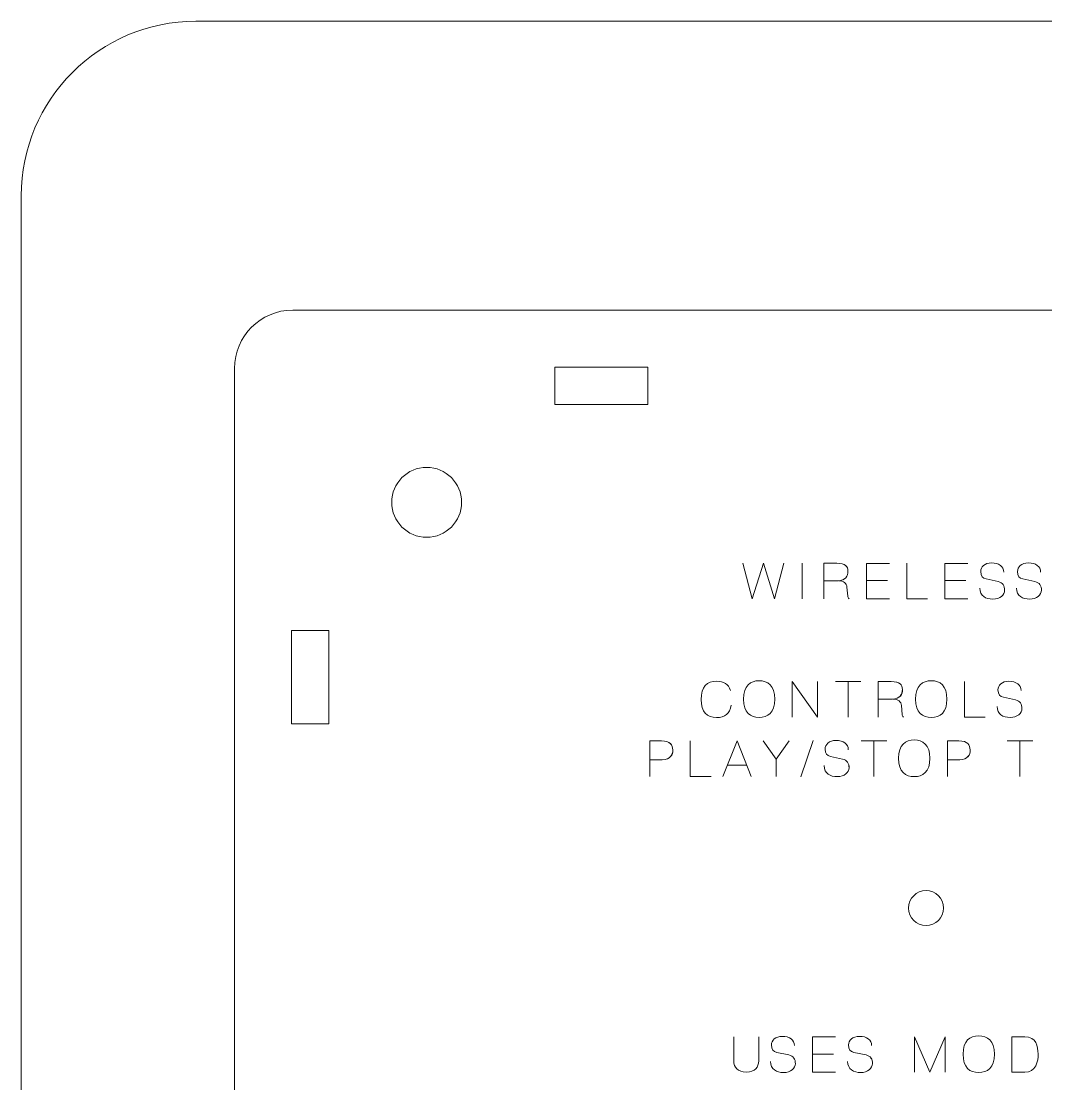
# Model space of a CAD drawing. Header units: inches. Extents: x 15 to 785, y -665 to -15.
# Drawn here: x 15 to 103, y -106.2 to -15 of the extents above; entities that cross this region are included whole.
import ezdxf

# ---------------------------------------------------------------- set-up
doc = ezdxf.new("R2010")
doc.units = ezdxf.units.IN
doc.header["$MEASUREMENT"] = 0
doc.layers.add('Layer 1', color=7, linetype='Continuous')

# ---------------------------------------------------------------- blocks, each defined once
blk = doc.blocks.new('block 2')
at = {"layer": 'Layer 1', "color": 179, "lineweight": 9, "true_color": 0x231f20}
blk.add_open_spline([(785, -570), (785, -578.284), (778.285, -585), (770.001, -585), (770.001, -585), (30.001, -585), (30.001, -585), (21.716, -585), (15.001, -578.284), (15.001, -570), (15.001, -570), (15.001, -30), (15.001, -30), (15.001, -21.716), (21.716, -15), (30.001, -15), (30.001, -15), (770.001, -15), (770.001, -15), (778.285, -15), (785, -21.716), (785, -30), (785, -30), (785, -570), (785, -570)], degree=3, knots=[0, 0, 0, 0, 1, 1, 1, 2, 2, 2, 3, 3, 3, 4, 4, 4, 5, 5, 5, 6, 6, 6, 7, 7, 7, 8, 8, 8, 8], dxfattribs=at)

msp = doc.modelspace()

# ---------------------------------------------------------------- linework, layer by layer
at = {"layer": 'Layer 1', "color": 179, "lineweight": 9, "true_color": 0x231f20}
for points in [[(60.812, -44.698), (68.813, -44.698), (68.813, -47.898), (60.812, -47.898), (60.812, -44.698)], [(38.212, -75.298), (38.212, -67.298), (41.413, -67.298), (41.413, -75.298), (38.212, -75.298)]]:
    msp.add_lwpolyline(points, dxfattribs=at)
at = {"layer": 'Layer 1', "color": 30, "lineweight": 9, "true_color": 0xf89725}
for points in [[(86.004, -74.742), (86.004, -71.691), (84.909, -71.691), (87.109, -71.691), (86.004, -71.691), (86.004, -74.742)], [(88.21, -79.822), (88.21, -76.771), (87.114, -76.771), (89.314, -76.771), (88.21, -76.771), (88.21, -79.822)], [(100.749, -79.822), (100.749, -76.771), (99.653, -76.771), (101.853, -76.771), (100.749, -76.771), (100.749, -79.822)]]:
    msp.add_lwpolyline(points, dxfattribs=at)
at = {"layer": 'Layer 1', "color": 179, "lineweight": 9, "true_color": 0x231f20}
for points, knots in [([(186.312, -187.797), (186.312, -187.797), (186.312, -44.798), (186.312, -44.798), (186.312, -42.037), (184.073, -39.798), (181.312, -39.798), (181.312, -39.798), (38.312, -39.798), (38.312, -39.798), (35.551, -39.798), (33.313, -42.037), (33.313, -44.798), (33.313, -44.798), (33.313, -187.797), (33.313, -187.797), (33.313, -190.558), (35.551, -192.798), (38.312, -192.798), (38.312, -192.798), (181.312, -192.798), (181.312, -192.798), (184.073, -192.798), (186.312, -190.558), (186.312, -187.797)], [0, 0, 0, 0, 1, 1, 1, 2, 2, 2, 3, 3, 3, 4, 4, 4, 5, 5, 5, 6, 6, 6, 7, 7, 7, 8, 8, 8, 8]), ([(49.812, -53.298), (51.469, -53.298), (52.812, -54.641), (52.812, -56.298), (52.812, -57.954), (51.469, -59.298), (49.812, -59.298), (48.156, -59.298), (46.812, -57.954), (46.812, -56.298), (46.812, -54.641), (48.156, -53.298), (49.812, -53.298)], [0, 0, 0, 0, 1, 1, 1, 2, 2, 2, 3, 3, 3, 4, 4, 4, 4]), ([(94.198, -91.126), (94.198, -90.298), (93.526, -89.626), (92.698, -89.626), (91.869, -89.626), (91.198, -90.298), (91.198, -91.126), (91.198, -91.954), (91.869, -92.626), (92.698, -92.626), (93.526, -92.626), (94.198, -91.954), (94.198, -91.126)], [0, 0, 0, 0, 1, 1, 1, 2, 2, 2, 3, 3, 3, 4, 4, 4, 4])]:
    msp.add_open_spline(points, degree=3, knots=knots, dxfattribs=at)
at = {"layer": 'Layer 1', "color": 30, "lineweight": 9, "true_color": 0xf89725}
for points, knots in [([(76.952, -61.532), (76.952, -61.532), (77.756, -64.582), (77.756, -64.582), (77.756, -64.582), (78.725, -61.532), (78.725, -61.532), (78.725, -61.532), (79.694, -64.582), (79.694, -64.582), (79.694, -64.582), (80.498, -61.532), (80.498, -61.532), (80.498, -61.532), (79.694, -64.582), (79.694, -64.582), (79.694, -64.582), (78.725, -61.532), (78.725, -61.532), (78.725, -61.532), (77.756, -64.582), (77.756, -64.582), (77.756, -64.582), (76.952, -61.532), (76.952, -61.532)], [0, 0, 0, 0, 1, 1, 1, 2, 2, 2, 3, 3, 3, 4, 4, 4, 5, 5, 5, 6, 6, 6, 7, 7, 7, 8, 8, 8, 8]), ([(82.045, -64.582), (82.045, -64.582), (82.045, -61.532), (82.045, -61.532), (82.045, -61.532), (82.045, -64.582), (82.045, -64.582)], [0, 0, 0, 0, 1, 1, 1, 2, 2, 2, 2]), ([(83.911, -64.582), (83.911, -64.582), (83.911, -61.532), (83.911, -61.532), (83.911, -61.532), (85.024, -61.532), (85.024, -61.532), (85.803, -61.532), (85.968, -61.798), (85.989, -62.209), (86.006, -62.619), (85.798, -63.025), (85.109, -63.025), (85.109, -63.025), (83.911, -63.025), (83.911, -63.025), (83.911, -63.025), (85.109, -63.025), (85.109, -63.025), (85.786, -63.025), (86.006, -62.619), (85.989, -62.209), (85.968, -61.798), (85.786, -61.532), (85.024, -61.532), (85.024, -61.532), (83.911, -61.532), (83.911, -61.532), (83.911, -61.532), (83.911, -64.582), (83.911, -64.582)], [0, 0, 0, 0, 1, 1, 1, 2, 2, 2, 3, 3, 3, 4, 4, 4, 5, 5, 5, 6, 6, 6, 7, 7, 7, 8, 8, 8, 9, 9, 9, 10, 10, 10, 10]), ([(87.582, -64.582), (87.582, -64.582), (87.582, -61.549), (87.582, -61.549), (87.582, -61.549), (89.554, -61.549), (89.554, -61.549), (89.554, -61.549), (87.582, -61.549), (87.582, -61.549), (87.582, -61.549), (87.582, -64.582), (87.582, -64.582), (87.582, -64.582), (89.554, -64.582), (89.554, -64.582), (89.554, -64.582), (87.582, -64.582), (87.582, -64.582)], [0, 0, 0, 0, 1, 1, 1, 2, 2, 2, 3, 3, 3, 4, 4, 4, 5, 5, 5, 6, 6, 6, 6]), ([(92.826, -64.582), (92.826, -64.582), (91.045, -64.582), (91.045, -64.582), (91.045, -64.582), (91.045, -61.532), (91.045, -61.532), (91.045, -61.532), (91.045, -64.582), (91.045, -64.582), (91.045, -64.582), (92.826, -64.582), (92.826, -64.582)], [0, 0, 0, 0, 1, 1, 1, 2, 2, 2, 3, 3, 3, 4, 4, 4, 4]), ([(96.276, -64.582), (96.276, -64.582), (94.304, -64.582), (94.304, -64.582), (94.304, -64.582), (94.304, -61.549), (94.304, -61.549), (94.304, -61.549), (96.276, -61.549), (96.276, -61.549), (96.276, -61.549), (94.304, -61.549), (94.304, -61.549), (94.304, -61.549), (94.304, -64.582), (94.304, -64.582), (94.304, -64.582), (96.276, -64.582), (96.276, -64.582)], [0, 0, 0, 0, 1, 1, 1, 2, 2, 2, 3, 3, 3, 4, 4, 4, 5, 5, 5, 6, 6, 6, 6]), ([(97.311, -63.66), (97.311, -64.337), (97.826, -64.608), (98.432, -64.608), (99.045, -64.608), (99.43, -64.223), (99.442, -63.846), (99.455, -63.474), (99.265, -63.178), (98.888, -63.097), (98.888, -63.097), (97.851, -62.873), (97.851, -62.873), (97.56, -62.809), (97.386, -62.64), (97.386, -62.243), (97.386, -61.845), (97.72, -61.502), (98.33, -61.502), (98.939, -61.502), (99.383, -61.79), (99.367, -62.293), (99.383, -61.79), (98.939, -61.502), (98.33, -61.502), (97.72, -61.502), (97.386, -61.845), (97.386, -62.243), (97.386, -62.64), (97.551, -62.805), (97.851, -62.873), (97.851, -62.873), (98.888, -63.097), (98.888, -63.097), (99.274, -63.178), (99.455, -63.474), (99.442, -63.846), (99.43, -64.223), (99.045, -64.608), (98.432, -64.608), (97.826, -64.608), (97.311, -64.337), (97.311, -63.66)], [0, 0, 0, 0, 1, 1, 1, 2, 2, 2, 3, 3, 3, 4, 4, 4, 5, 5, 5, 6, 6, 6, 7, 7, 7, 8, 8, 8, 9, 9, 9, 10, 10, 10, 11, 11, 11, 12, 12, 12, 13, 13, 13, 14, 14, 14, 14]), ([(100.472, -63.66), (100.472, -64.337), (100.988, -64.608), (101.593, -64.608), (102.207, -64.608), (102.593, -64.223), (102.605, -63.846), (102.618, -63.474), (102.427, -63.178), (102.051, -63.097), (102.051, -63.097), (101.014, -62.873), (101.014, -62.873), (100.722, -62.809), (100.548, -62.64), (100.548, -62.243), (100.548, -61.845), (100.882, -61.502), (101.492, -61.502), (102.101, -61.502), (102.546, -61.79), (102.529, -62.293), (102.546, -61.79), (102.101, -61.502), (101.492, -61.502), (100.882, -61.502), (100.548, -61.845), (100.548, -62.243), (100.548, -62.64), (100.714, -62.805), (101.014, -62.873), (101.014, -62.873), (102.051, -63.097), (102.051, -63.097), (102.436, -63.178), (102.618, -63.474), (102.605, -63.846), (102.593, -64.223), (102.207, -64.608), (101.593, -64.608), (100.988, -64.608), (100.472, -64.337), (100.472, -63.66)], [0, 0, 0, 0, 1, 1, 1, 2, 2, 2, 3, 3, 3, 4, 4, 4, 5, 5, 5, 6, 6, 6, 7, 7, 7, 8, 8, 8, 9, 9, 9, 10, 10, 10, 11, 11, 11, 12, 12, 12, 13, 13, 13, 14, 14, 14, 14]), ([(86.082, -64.582), (85.998, -64.523), (85.976, -64.405), (85.976, -64.354), (85.976, -64.354), (85.9, -63.584), (85.9, -63.584), (85.875, -63.254), (85.638, -63.025), (85.168, -63.025), (85.638, -63.025), (85.875, -63.254), (85.9, -63.584), (85.9, -63.584), (85.976, -64.354), (85.976, -64.354), (85.976, -64.405), (85.998, -64.523), (86.082, -64.582)], [0, 0, 0, 0, 1, 1, 1, 2, 2, 2, 3, 3, 3, 4, 4, 4, 5, 5, 5, 6, 6, 6, 6]), ([(87.582, -63.021), (87.582, -63.021), (89.384, -63.021), (89.384, -63.021), (89.384, -63.021), (87.582, -63.021), (87.582, -63.021)], [0, 0, 0, 0, 1, 1, 1, 2, 2, 2, 2]), ([(96.107, -63.021), (96.107, -63.021), (94.304, -63.021), (94.304, -63.021), (94.304, -63.021), (96.107, -63.021), (96.107, -63.021)], [0, 0, 0, 0, 1, 1, 1, 2, 2, 2, 2]), ([(75.975, -73.718), (75.839, -74.445), (75.4, -74.775), (74.706, -74.775), (73.864, -74.775), (73.386, -74.297), (73.386, -73.214), (73.386, -72.135), (73.864, -71.653), (74.706, -71.653), (75.307, -71.653), (75.721, -71.902), (75.908, -72.444), (75.721, -71.902), (75.307, -71.653), (74.706, -71.653), (73.864, -71.653), (73.386, -72.135), (73.386, -73.214), (73.386, -74.297), (73.864, -74.775), (74.706, -74.775), (75.4, -74.775), (75.839, -74.445), (75.975, -73.718)], [0, 0, 0, 0, 1, 1, 1, 2, 2, 2, 3, 3, 3, 4, 4, 4, 5, 5, 5, 6, 6, 6, 7, 7, 7, 8, 8, 8, 8]), ([(77.018, -73.193), (77.018, -72.025), (77.622, -71.611), (78.363, -71.611), (79.104, -71.611), (79.709, -72.025), (79.709, -73.193), (79.709, -74.361), (79.104, -74.767), (78.363, -74.767), (77.622, -74.767), (77.018, -74.361), (77.018, -73.193)], [0, 0, 0, 0, 1, 1, 1, 2, 2, 2, 3, 3, 3, 4, 4, 4, 4]), ([(77.018, -73.193), (77.018, -72.025), (77.622, -71.611), (78.363, -71.611), (79.104, -71.611), (79.709, -72.025), (79.709, -73.193), (79.709, -74.361), (79.104, -74.767), (78.363, -74.767), (77.622, -74.767), (77.018, -74.361), (77.018, -73.193)], [0, 0, 0, 0, 1, 1, 1, 2, 2, 2, 3, 3, 3, 4, 4, 4, 4]), ([(81.212, -74.742), (81.212, -74.742), (81.212, -71.691), (81.212, -71.691), (81.212, -71.691), (83.388, -74.742), (83.388, -74.742), (83.388, -74.742), (83.388, -71.691), (83.388, -71.691), (83.388, -71.691), (83.388, -74.742), (83.388, -74.742), (83.388, -74.742), (81.212, -71.691), (81.212, -71.691), (81.212, -71.691), (81.212, -74.742), (81.212, -74.742)], [0, 0, 0, 0, 1, 1, 1, 2, 2, 2, 3, 3, 3, 4, 4, 4, 5, 5, 5, 6, 6, 6, 6]), ([(88.587, -74.742), (88.587, -74.742), (88.587, -71.691), (88.587, -71.691), (88.587, -71.691), (89.7, -71.691), (89.7, -71.691), (90.478, -71.691), (90.644, -71.958), (90.664, -72.368), (90.681, -72.778), (90.474, -73.185), (89.784, -73.185), (89.784, -73.185), (88.587, -73.185), (88.587, -73.185), (88.587, -73.185), (89.784, -73.185), (89.784, -73.185), (90.462, -73.185), (90.681, -72.778), (90.664, -72.368), (90.644, -71.958), (90.462, -71.691), (89.7, -71.691), (89.7, -71.691), (88.587, -71.691), (88.587, -71.691), (88.587, -71.691), (88.587, -74.742), (88.587, -74.742)], [0, 0, 0, 0, 1, 1, 1, 2, 2, 2, 3, 3, 3, 4, 4, 4, 5, 5, 5, 6, 6, 6, 7, 7, 7, 8, 8, 8, 9, 9, 9, 10, 10, 10, 10]), ([(91.8, -73.193), (91.8, -72.025), (92.405, -71.611), (93.146, -71.611), (93.886, -71.611), (94.491, -72.025), (94.491, -73.193), (94.491, -74.361), (93.886, -74.767), (93.146, -74.767), (92.405, -74.767), (91.8, -74.361), (91.8, -73.193)], [0, 0, 0, 0, 1, 1, 1, 2, 2, 2, 3, 3, 3, 4, 4, 4, 4]), ([(91.8, -73.193), (91.8, -72.025), (92.405, -71.611), (93.146, -71.611), (93.886, -71.611), (94.491, -72.025), (94.491, -73.193), (94.491, -74.361), (93.886, -74.767), (93.146, -74.767), (92.405, -74.767), (91.8, -74.361), (91.8, -73.193)], [0, 0, 0, 0, 1, 1, 1, 2, 2, 2, 3, 3, 3, 4, 4, 4, 4]), ([(97.776, -74.742), (97.776, -74.742), (95.995, -74.742), (95.995, -74.742), (95.995, -74.742), (95.995, -71.691), (95.995, -71.691), (95.995, -71.691), (95.995, -74.742), (95.995, -74.742), (95.995, -74.742), (97.776, -74.742), (97.776, -74.742)], [0, 0, 0, 0, 1, 1, 1, 2, 2, 2, 3, 3, 3, 4, 4, 4, 4]), ([(98.798, -73.819), (98.798, -74.496), (99.314, -74.767), (99.919, -74.767), (100.532, -74.767), (100.918, -74.382), (100.93, -74.005), (100.943, -73.633), (100.753, -73.337), (100.376, -73.256), (100.376, -73.256), (99.34, -73.032), (99.34, -73.032), (99.048, -72.969), (98.874, -72.8), (98.874, -72.402), (98.874, -72.004), (99.208, -71.661), (99.817, -71.661), (100.427, -71.661), (100.871, -71.949), (100.854, -72.453), (100.871, -71.949), (100.427, -71.661), (99.817, -71.661), (99.208, -71.661), (98.874, -72.004), (98.874, -72.402), (98.874, -72.8), (99.039, -72.965), (99.34, -73.032), (99.34, -73.032), (100.376, -73.256), (100.376, -73.256), (100.761, -73.337), (100.943, -73.633), (100.93, -74.005), (100.918, -74.382), (100.532, -74.767), (99.919, -74.767), (99.314, -74.767), (98.798, -74.496), (98.798, -73.819)], [0, 0, 0, 0, 1, 1, 1, 2, 2, 2, 3, 3, 3, 4, 4, 4, 5, 5, 5, 6, 6, 6, 7, 7, 7, 8, 8, 8, 9, 9, 9, 10, 10, 10, 11, 11, 11, 12, 12, 12, 13, 13, 13, 14, 14, 14, 14]), ([(90.757, -74.742), (90.673, -74.682), (90.652, -74.564), (90.652, -74.513), (90.652, -74.513), (90.575, -73.743), (90.575, -73.743), (90.55, -73.413), (90.314, -73.185), (89.844, -73.185), (90.314, -73.185), (90.55, -73.413), (90.575, -73.743), (90.575, -73.743), (90.652, -74.513), (90.652, -74.513), (90.652, -74.564), (90.673, -74.682), (90.757, -74.742)], [0, 0, 0, 0, 1, 1, 1, 2, 2, 2, 3, 3, 3, 4, 4, 4, 5, 5, 5, 6, 6, 6, 6]), ([(68.991, -79.822), (68.991, -79.822), (68.991, -76.771), (68.991, -76.771), (68.991, -76.771), (69.965, -76.771), (69.965, -76.771), (70.747, -76.771), (70.925, -77.143), (70.946, -77.554), (70.963, -77.964), (70.743, -78.392), (70.045, -78.392), (70.045, -78.392), (68.991, -78.392), (68.991, -78.392), (68.991, -78.392), (70.045, -78.392), (70.045, -78.392), (70.73, -78.392), (70.963, -77.964), (70.946, -77.554), (70.925, -77.143), (70.738, -76.771), (69.965, -76.771), (69.965, -76.771), (68.991, -76.771), (68.991, -76.771), (68.991, -76.771), (68.991, -79.822), (68.991, -79.822)], [0, 0, 0, 0, 1, 1, 1, 2, 2, 2, 3, 3, 3, 4, 4, 4, 5, 5, 5, 6, 6, 6, 7, 7, 7, 8, 8, 8, 9, 9, 9, 10, 10, 10, 10]), ([(74.235, -79.822), (74.235, -79.822), (72.454, -79.822), (72.454, -79.822), (72.454, -79.822), (72.454, -76.771), (72.454, -76.771), (72.454, -76.771), (72.454, -79.822), (72.454, -79.822), (72.454, -79.822), (74.235, -79.822), (74.235, -79.822)], [0, 0, 0, 0, 1, 1, 1, 2, 2, 2, 3, 3, 3, 4, 4, 4, 4]), ([(75.257, -79.822), (75.257, -79.822), (76.467, -76.771), (76.467, -76.771), (76.467, -76.771), (77.681, -79.822), (77.681, -79.822), (77.681, -79.822), (76.467, -76.771), (76.467, -76.771), (76.467, -76.771), (75.257, -79.822), (75.257, -79.822)], [0, 0, 0, 0, 1, 1, 1, 2, 2, 2, 3, 3, 3, 4, 4, 4, 4]), ([(79.824, -79.822), (79.824, -79.822), (79.824, -78.353), (79.824, -78.353), (79.824, -78.353), (78.715, -76.771), (78.715, -76.771), (78.715, -76.771), (79.824, -78.353), (79.824, -78.353), (79.824, -78.353), (80.933, -76.771), (80.933, -76.771), (80.933, -76.771), (79.824, -78.353), (79.824, -78.353), (79.824, -78.353), (79.824, -79.822), (79.824, -79.822)], [0, 0, 0, 0, 1, 1, 1, 2, 2, 2, 3, 3, 3, 4, 4, 4, 5, 5, 5, 6, 6, 6, 6]), ([(81.954, -79.864), (81.954, -79.864), (82.991, -76.741), (82.991, -76.741), (82.991, -76.741), (81.954, -79.864), (81.954, -79.864)], [0, 0, 0, 0, 1, 1, 1, 2, 2, 2, 2]), ([(83.952, -78.899), (83.952, -79.576), (84.468, -79.847), (85.074, -79.847), (85.687, -79.847), (86.072, -79.462), (86.084, -79.085), (86.097, -78.713), (85.907, -78.417), (85.53, -78.336), (85.53, -78.336), (84.493, -78.112), (84.493, -78.112), (84.202, -78.049), (84.028, -77.88), (84.028, -77.482), (84.028, -77.084), (84.362, -76.741), (84.972, -76.741), (85.581, -76.741), (86.025, -77.029), (86.009, -77.533), (86.025, -77.029), (85.581, -76.741), (84.972, -76.741), (84.362, -76.741), (84.028, -77.084), (84.028, -77.482), (84.028, -77.88), (84.193, -78.045), (84.493, -78.112), (84.493, -78.112), (85.53, -78.336), (85.53, -78.336), (85.916, -78.417), (86.097, -78.713), (86.084, -79.085), (86.072, -79.462), (85.687, -79.847), (85.074, -79.847), (84.468, -79.847), (83.952, -79.576), (83.952, -78.899)], [0, 0, 0, 0, 1, 1, 1, 2, 2, 2, 3, 3, 3, 4, 4, 4, 5, 5, 5, 6, 6, 6, 7, 7, 7, 8, 8, 8, 9, 9, 9, 10, 10, 10, 11, 11, 11, 12, 12, 12, 13, 13, 13, 14, 14, 14, 14]), ([(90.336, -78.273), (90.336, -77.105), (90.941, -76.691), (91.681, -76.691), (92.422, -76.691), (93.027, -77.105), (93.027, -78.273), (93.027, -79.441), (92.422, -79.847), (91.681, -79.847), (90.941, -79.847), (90.336, -79.441), (90.336, -78.273)], [0, 0, 0, 0, 1, 1, 1, 2, 2, 2, 3, 3, 3, 4, 4, 4, 4]), ([(90.336, -78.273), (90.336, -77.105), (90.941, -76.691), (91.681, -76.691), (92.422, -76.691), (93.027, -77.105), (93.027, -78.273), (93.027, -79.441), (92.422, -79.847), (91.681, -79.847), (90.941, -79.847), (90.336, -79.441), (90.336, -78.273)], [0, 0, 0, 0, 1, 1, 1, 2, 2, 2, 3, 3, 3, 4, 4, 4, 4]), ([(94.53, -79.822), (94.53, -79.822), (94.53, -76.771), (94.53, -76.771), (94.53, -76.771), (95.504, -76.771), (95.504, -76.771), (96.287, -76.771), (96.464, -77.143), (96.485, -77.554), (96.502, -77.964), (96.282, -78.392), (95.585, -78.392), (95.585, -78.392), (94.53, -78.392), (94.53, -78.392), (94.53, -78.392), (95.585, -78.392), (95.585, -78.392), (96.269, -78.392), (96.502, -77.964), (96.485, -77.554), (96.464, -77.143), (96.278, -76.771), (95.504, -76.771), (95.504, -76.771), (94.53, -76.771), (94.53, -76.771), (94.53, -76.771), (94.53, -79.822), (94.53, -79.822)], [0, 0, 0, 0, 1, 1, 1, 2, 2, 2, 3, 3, 3, 4, 4, 4, 5, 5, 5, 6, 6, 6, 7, 7, 7, 8, 8, 8, 9, 9, 9, 10, 10, 10, 10]), ([(75.637, -78.861), (75.637, -78.861), (77.296, -78.861), (77.296, -78.861), (77.296, -78.861), (75.637, -78.861), (75.637, -78.861)], [0, 0, 0, 0, 1, 1, 1, 2, 2, 2, 2]), ([(79.34, -104.299), (79.34, -104.976), (79.856, -105.247), (80.461, -105.247), (81.074, -105.247), (81.46, -104.862), (81.472, -104.485), (81.485, -104.113), (81.294, -103.817), (80.918, -103.736), (80.918, -103.736), (79.881, -103.512), (79.881, -103.512), (79.59, -103.448), (79.416, -103.28), (79.416, -102.881), (79.416, -102.484), (79.75, -102.141), (80.359, -102.141), (80.968, -102.141), (81.413, -102.429), (81.396, -102.932), (81.413, -102.429), (80.968, -102.141), (80.359, -102.141), (79.75, -102.141), (79.416, -102.484), (79.416, -102.881), (79.416, -103.28), (79.581, -103.444), (79.881, -103.512), (79.881, -103.512), (80.918, -103.736), (80.918, -103.736), (81.303, -103.817), (81.485, -104.113), (81.472, -104.485), (81.46, -104.862), (81.074, -105.247), (80.461, -105.247), (79.856, -105.247), (79.34, -104.976), (79.34, -104.299)], [0, 0, 0, 0, 1, 1, 1, 2, 2, 2, 3, 3, 3, 4, 4, 4, 5, 5, 5, 6, 6, 6, 7, 7, 7, 8, 8, 8, 9, 9, 9, 10, 10, 10, 11, 11, 11, 12, 12, 12, 13, 13, 13, 14, 14, 14, 14]), ([(85.965, -104.299), (85.965, -104.976), (86.481, -105.247), (87.086, -105.247), (87.699, -105.247), (88.085, -104.862), (88.097, -104.485), (88.11, -104.113), (87.92, -103.817), (87.543, -103.736), (87.543, -103.736), (86.507, -103.512), (86.507, -103.512), (86.215, -103.448), (86.041, -103.28), (86.041, -102.881), (86.041, -102.484), (86.375, -102.141), (86.984, -102.141), (87.594, -102.141), (88.038, -102.429), (88.021, -102.932), (88.038, -102.429), (87.594, -102.141), (86.984, -102.141), (86.375, -102.141), (86.041, -102.484), (86.041, -102.881), (86.041, -103.28), (86.206, -103.444), (86.507, -103.512), (86.507, -103.512), (87.543, -103.736), (87.543, -103.736), (87.928, -103.817), (88.11, -104.113), (88.097, -104.485), (88.085, -104.862), (87.699, -105.247), (87.086, -105.247), (86.481, -105.247), (85.965, -104.976), (85.965, -104.299)], [0, 0, 0, 0, 1, 1, 1, 2, 2, 2, 3, 3, 3, 4, 4, 4, 5, 5, 5, 6, 6, 6, 7, 7, 7, 8, 8, 8, 9, 9, 9, 10, 10, 10, 11, 11, 11, 12, 12, 12, 13, 13, 13, 14, 14, 14, 14]), ([(95.871, -103.673), (95.871, -102.505), (96.476, -102.09), (97.216, -102.09), (97.957, -102.09), (98.562, -102.505), (98.562, -103.673), (98.562, -104.841), (97.957, -105.247), (97.216, -105.247), (96.476, -105.247), (95.871, -104.841), (95.871, -103.673)], [0, 0, 0, 0, 1, 1, 1, 2, 2, 2, 3, 3, 3, 4, 4, 4, 4]), ([(95.871, -103.673), (95.871, -102.505), (96.476, -102.09), (97.216, -102.09), (97.957, -102.09), (98.562, -102.505), (98.562, -103.673), (98.562, -104.841), (97.957, -105.247), (97.216, -105.247), (96.476, -105.247), (95.871, -104.841), (95.871, -103.673)], [0, 0, 0, 0, 1, 1, 1, 2, 2, 2, 3, 3, 3, 4, 4, 4, 4]), ([(78.323, -102.167), (78.323, -102.167), (78.323, -103.745), (78.323, -104.253), (78.323, -104.76), (78.01, -105.221), (77.265, -105.217), (76.52, -105.205), (76.178, -104.79), (76.178, -104.253), (76.178, -104.253), (76.178, -102.167), (76.178, -102.167), (76.178, -102.167), (76.178, -104.253), (76.178, -104.253), (76.178, -104.79), (76.52, -105.205), (77.265, -105.217), (78.01, -105.221), (78.323, -104.76), (78.323, -104.253), (78.323, -103.745), (78.323, -102.167), (78.323, -102.167)], [0, 0, 0, 0, 1, 1, 1, 2, 2, 2, 3, 3, 3, 4, 4, 4, 5, 5, 5, 6, 6, 6, 7, 7, 7, 8, 8, 8, 8]), ([(82.959, -105.221), (82.959, -105.221), (82.959, -102.188), (82.959, -102.188), (82.959, -102.188), (84.931, -102.188), (84.931, -102.188), (84.931, -102.188), (82.959, -102.188), (82.959, -102.188), (82.959, -102.188), (82.959, -105.221), (82.959, -105.221), (82.959, -105.221), (84.931, -105.221), (84.931, -105.221), (84.931, -105.221), (82.959, -105.221), (82.959, -105.221)], [0, 0, 0, 0, 1, 1, 1, 2, 2, 2, 3, 3, 3, 4, 4, 4, 5, 5, 5, 6, 6, 6, 6]), ([(91.701, -105.221), (91.701, -105.221), (91.701, -102.171), (91.701, -102.171), (91.701, -102.171), (93.012, -105.221), (93.012, -105.221), (93.012, -105.221), (94.328, -102.171), (94.328, -102.171), (94.328, -102.171), (94.328, -105.221), (94.328, -105.221), (94.328, -105.221), (94.328, -102.171), (94.328, -102.171), (94.328, -102.171), (93.012, -105.221), (93.012, -105.221), (93.012, -105.221), (91.701, -102.171), (91.701, -102.171), (91.701, -102.171), (91.701, -105.221), (91.701, -105.221)], [0, 0, 0, 0, 1, 1, 1, 2, 2, 2, 3, 3, 3, 4, 4, 4, 5, 5, 5, 6, 6, 6, 7, 7, 7, 8, 8, 8, 8]), ([(100.066, -105.221), (100.066, -105.221), (100.066, -102.171), (100.066, -102.171), (100.066, -102.171), (101.166, -102.171), (101.166, -102.171), (102.173, -102.171), (102.296, -103.017), (102.321, -103.652), (102.347, -104.286), (102.131, -105.221), (101.166, -105.221), (101.166, -105.221), (100.066, -105.221), (100.066, -105.221)], [0, 0, 0, 0, 1, 1, 1, 2, 2, 2, 3, 3, 3, 4, 4, 4, 5, 5, 5, 5]), ([(100.066, -105.221), (100.066, -105.221), (100.066, -102.171), (100.066, -102.171), (100.066, -102.171), (101.166, -102.171), (101.166, -102.171), (102.173, -102.171), (102.296, -103.017), (102.321, -103.652), (102.347, -104.286), (102.131, -105.221), (101.166, -105.221), (101.166, -105.221), (100.066, -105.221), (100.066, -105.221)], [0, 0, 0, 0, 1, 1, 1, 2, 2, 2, 3, 3, 3, 4, 4, 4, 5, 5, 5, 5]), ([(82.959, -103.66), (82.959, -103.66), (84.761, -103.66), (84.761, -103.66), (84.761, -103.66), (82.959, -103.66), (82.959, -103.66)], [0, 0, 0, 0, 1, 1, 1, 2, 2, 2, 2])]:
    msp.add_open_spline(points, degree=3, knots=knots, dxfattribs=at)

# ---------------------------------------------------------------- block references
at = {"layer": 'Layer 1'}
msp.add_blockref('block 2', (0, 0), dxfattribs=at)

doc.saveas('drawing.dxf')
